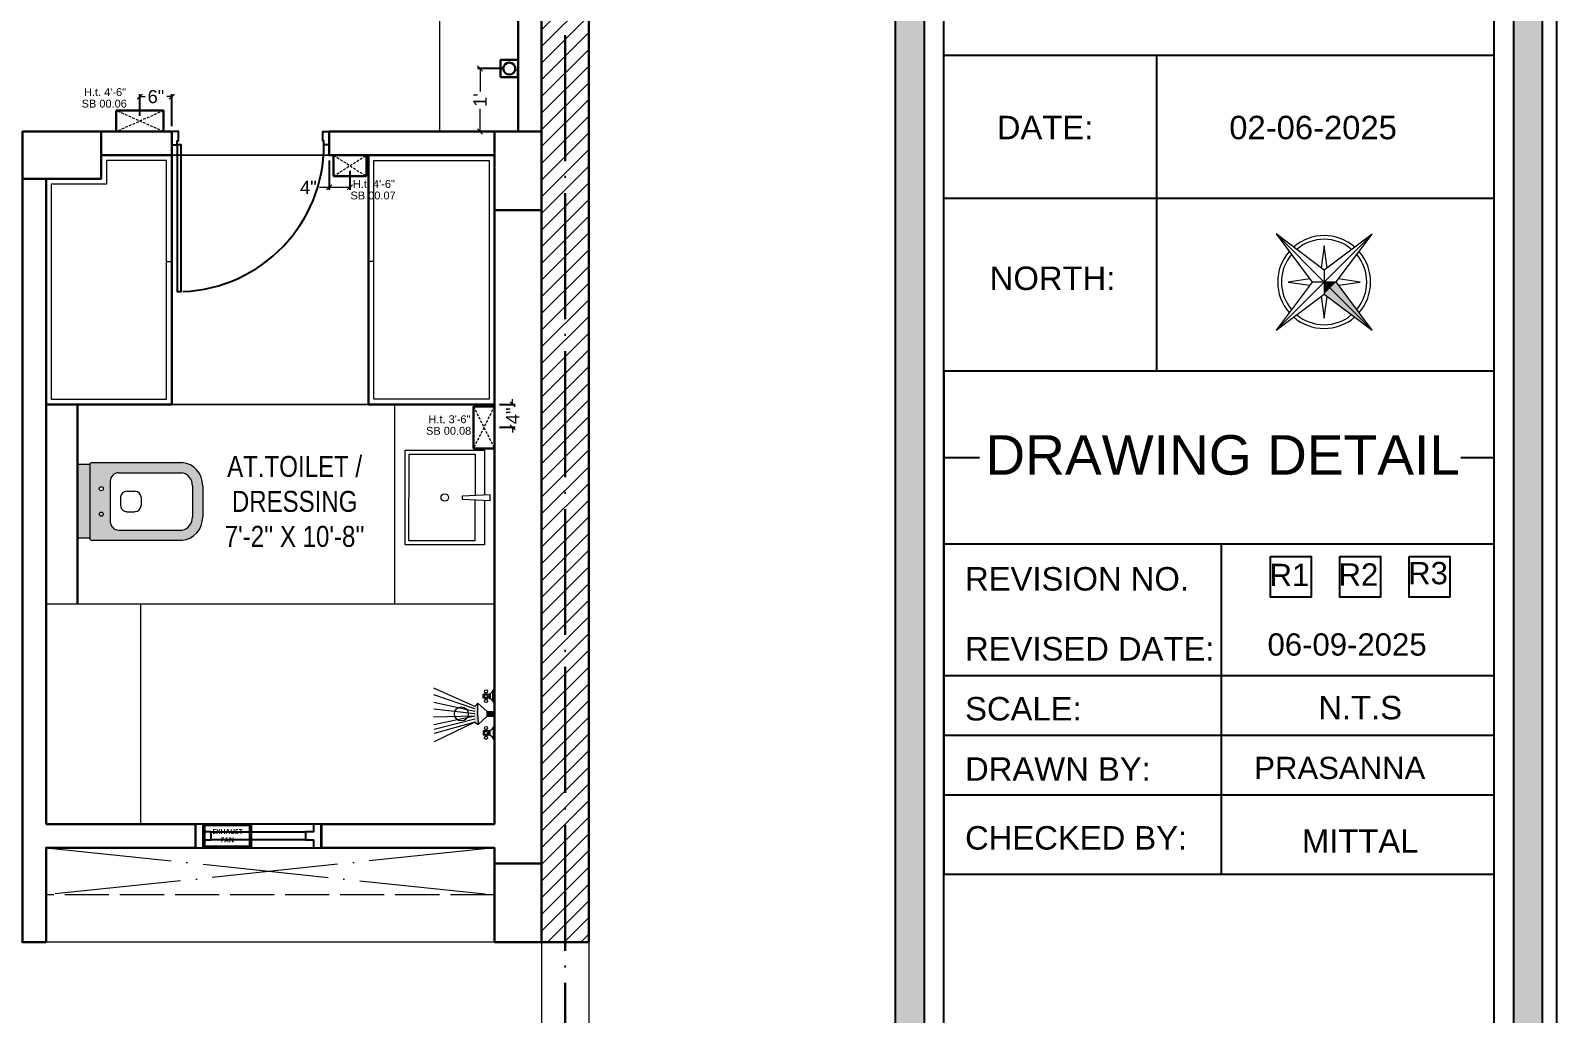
# Model space of a CAD drawing. Header units: millimetres. Extents: x 56222 to 3066687, y -650199 to -121287.
# Drawn here: x 147807.4 to 148098.4, y -178373.5 to -178186.1 of the extents above; entities that cross this region are included whole.
import ezdxf
from ezdxf.enums import TextEntityAlignment as Align

# ---------------------------------------------------------------- set-up
doc = ezdxf.new("R2010")
doc.units = ezdxf.units.MM
doc.header["$MEASUREMENT"] = 0
doc.header["$PDMODE"] = 35
for name, pattern in [('ACAD_ISO02W100', [15, 12, -3]), ('ACAD_ISO04W100', [30, 24, -3, 0, -3]), ('DASHED', [0.75, 0.5, -0.25]), ('DASHED2', [0.375, 0.25, -0.125])]:
    doc.linetypes.add(name, pattern=pattern)
doc.layers.get('Defpoints').update_dxf_attribs({"color": 220})
doc.layers.add('AR DOOR', color=40, linetype='Continuous')
doc.layers.add('AR ELE-5', color=134, linetype='Continuous')
for name, color, linetype, lineweight in [('COLUMN', 1, 'Continuous', 30), ('dim05', 1, 'Continuous', 13), ('el', 7, 'Continuous', 20), ('ELEC-wires', 1, 'DASHED2', 13), ('Electrical', 84, 'Continuous', 30), ('FIRST FLOOR ( TEXT )', 7, 'Continuous', 9), ('FURNITURE', 32, 'Continuous', 9), ('GROUND FLOOR', 7, 'Continuous', 9), ('GROUND FLOOR  ( HATCH )', 251, 'Continuous', 9), ('GROUND FLOOR  ( PLINE )', 251, 'Continuous', 30), ('NAME PLATE', 7, 'Continuous', 25), ('title block', 7, 'Continuous', 9), ('UTILITY', 48, 'Continuous', 9), ('wall', 7, 'Continuous', 30), ('X_PLOT', 1, 'Continuous', 9), ('XX~SLAB ( BEAM )~ ( DIM )', 7, 'Continuous', 9), ('XX~STR BEAM', 5, 'ACAD_ISO02W100', 9)]:
    doc.layers.add(name, color=color, linetype=linetype, lineweight=lineweight)
doc.layers.add('XX~SLAB ( PLINE )', color=251, linetype='Continuous', plot=False)
doc.styles.add('Arial', font='arial.ttf')
doc.styles.add('KATHA', font='swissc.ttf')
doc.styles.get("Standard").update_dxf_attribs({"font": 'arial.ttf', "height": 6})
doc.dimstyles.new('ISO-25', dxfattribs={"dimtxt": 2.5, "dimasz": 1, "dimexe": 0.5, "dimexo": 1, "dimtad": 0, "dimdec": 1, "dimlunit": 4, "dimtxsty": 'Standard', "dimblk": 'OBLIQUE', "dimcen": 2.5, "dimclrd": 1, "dimclre": 1, "dimclrt": 5, "dimadec": 0, "dimazin": 0, "dimtfac": 1, "dimtdec": 1, "dimtmove": 0, "dimatfit": 3, "dimfxl": 1, "dimlwd": -1, "dimarcsym": 0})

# ---------------------------------------------------------------- blocks, each defined once
blk = doc.blocks.new('4t')
at = {"transparency": 33554607}
h = blk.add_hatch(color=1, dxfattribs=at)
h.dxf.hatch_style = 1
h.paths.add_polyline_path([(45531.33, -35822.29), (45529.23, -35821.83), (45528.09, -35837.01)])
h = blk.add_hatch(color=1, dxfattribs=at)
h.dxf.hatch_style = 1
h.paths.add_polyline_path([(45533.44, -35822.75), (45531.33, -35822.29), (45528.09, -35837.01)])
h = blk.add_hatch(color=1, dxfattribs=at)
h.dxf.hatch_style = 1
h.paths.add_polyline_path([(45531.8, -35820.19), (45529.23, -35821.83), (45531.33, -35822.29)])
h = blk.add_hatch(color=1, dxfattribs=at)
h.dxf.hatch_style = 1
h.paths.add_polyline_path([(45531.8, -35820.19), (45531.33, -35822.29), (45533.44, -35822.75)])
at = {"layer": 'title block', "color": 7, "lineweight": 9}
for p, q in [((45535.51, -35803.37), (45530.16, -35817.62)), ((45535.51, -35803.37), (45531.8, -35820.19)), ((45534.36, -35818.55), (45535.51, -35803.37)), ((45530.5, -35816.7), (45526.88, -35812.49)), ((45526.88, -35812.49), (45529.18, -35817.55)), ((45539.5, -35815.27), (45534.44, -35817.57)), ((45535.28, -35818.89), (45539.5, -35815.27)), ((45530.16, -35817.62), (45514.98, -35816.48)), ((45514.98, -35816.48), (45529.23, -35821.83)), ((45514.98, -35816.48), (45531.8, -35820.19)), ((45531.8, -35820.19), (45530.16, -35817.62)), ((45534.36, -35818.55), (45531.8, -35820.19)), ((45548.62, -35823.9), (45534.36, -35818.55)), ((45528.31, -35821.48), (45524.1, -35825.11)), ((45524.1, -35825.11), (45529.16, -35822.81)), ((45531.8, -35820.19), (45528.09, -35837.01)), ((45529.23, -35821.83), (45528.09, -35837.01)), ((45528.09, -35837.01), (45533.44, -35822.75)), ((45531.8, -35820.19), (45529.23, -35821.83)), ((45533.44, -35822.75), (45531.8, -35820.19)), ((45531.8, -35820.19), (45548.62, -35823.9)), ((45533.44, -35822.75), (45548.62, -35823.9)), ((45536.71, -35827.89), (45534.42, -35822.83)), ((45533.09, -35823.67), (45536.71, -35827.89))]:
    blk.add_line(p, q, dxfattribs=at)
for radius, start, end in [(11.79, 81.36, 163.7665), (10.83, 82.4286, 162.6979), (10.83, 352.4286, 72.6979), (11.79, 351.36, 73.7665), (11.79, 171.36, 253.7665), (10.83, 172.4286, 252.6979), (11.79, 261.36, 343.7665), (10.83, 262.4286, 342.6979)]:
    blk.add_arc((45531.8, -35820.19), radius, start, end, dxfattribs=at)
blk = doc.blocks.new('LAYOUT FILE')
at = {"layer": 'NAME PLATE', "true_color": 0xd39e00}
h = blk.add_hatch(color=42, dxfattribs=at)
h.paths.add_polyline_path([(3346889.83, -513806.18), (3346889.83, -514260.7), (3347535.56, -514260.7), (3347535.56, -513806.18)])
h.paths.add_polyline_path([(3346894.36, -513810.71), (3347531.03, -513810.71), (3347531.03, -514256.17), (3346894.36, -514256.17)], flags=16)
blk.add_hatch(color=42, dxfattribs=at).paths.add_polyline_path([(3347433.6, -514256.17), (3347438.13, -514256.17), (3347438.13, -513806.18), (3347433.6, -513806.18)])
at = {"layer": 'NAME PLATE', "color": 42, "true_color": 0xd39e00}
for p, q in [((3347527.96, -513994.31), (3347441.2, -513994.31)), ((3347474.77, -513994.31), (3347474.77, -514044.12)), ((3347527.96, -514016.86), (3347441.2, -514016.86)), ((3347527.96, -514044.12), (3347441.2, -514044.12)), ((3347441.2, -514044.12), (3347441.2, -514123.43)), ((3347527.96, -514044.12), (3347527.96, -514123.43)), ((3347441.2, -514057.72), (3347446.81, -514057.72)), ((3347522.72, -514057.72), (3347527.96, -514057.72)), ((3347441.2, -514071.32), (3347527.96, -514071.32)), ((3347484.98, -514123.43), (3347484.98, -514071.32)), ((3347527.96, -514092.16), (3347441.2, -514092.16)), ((3347527.96, -514101.55), (3347441.2, -514101.55)), ((3347527.96, -514110.94), (3347441.2, -514110.94)), ((3347441.2, -514123.43), (3347527.96, -514123.43))]:
    blk.add_line(p, q, dxfattribs=at)
for points in [[(3346887.56, -513803.91), (3347537.83, -513803.91), (3347537.83, -514262.96), (3346887.56, -514262.96)], [(3346889.83, -513806.18), (3347535.56, -513806.18), (3347535.56, -514260.7), (3346889.83, -514260.7)], [(3347433.6, -514256.17), (3347433.6, -513806.18), (3347438.13, -513806.18), (3347438.13, -514256.17)], [(3346894.36, -513810.71), (3347531.03, -513810.71), (3347531.03, -514256.17), (3346894.36, -514256.17)], [(3347441.2, -514252.44), (3347441.2, -513814.44), (3347527.96, -513814.44), (3347527.96, -514252.44)], [(3347492.73, -514073.33), (3347499.12, -514073.33), (3347499.12, -514079.72), (3347492.73, -514079.72)], [(3347503.67, -514073.33), (3347510.06, -514073.33), (3347510.06, -514079.72), (3347503.67, -514079.72)], [(3347514.62, -514073.33), (3347521.01, -514073.33), (3347521.01, -514079.72), (3347514.62, -514079.72)]]:
    blk.add_lwpolyline(points, close=True, dxfattribs=at)
at = {"layer": 'NAME PLATE', "xscale": 0.6215000753186288, "yscale": 0.6215000753186288, "zscale": 0.6215000753186288, "rotation": 57.43675864906671}
blk.add_blockref('4t', (3313507.76, -525897.34), dxfattribs=at)
at = {"layer": 'NAME PLATE', "style": 'Arial'}
for s, height, p in [('DATE:', 3.699, (3347457.17, -514007.54)), ('02-06-2025', 3.699, (3347499.44, -514007.54)), ('NORTH:', 3.699, (3347458.35, -514031.31)), ('DRAWING DETAIL', 6.2234, (3347485.18, -514060.42)), ('REVISION NO.', 3.6986, (3347462.21, -514078.69)), ('REVISED DATE: ', 3.6986, (3347464.94, -514089.72)), ('SCALE:', 3.699, (3347453.75, -514099.17)), ('DRAWN BY:', 3.699, (3347459.2, -514108.68)), ('CHECKED BY:', 3.6986, (3347462.07, -514119.53)), ('MITTAL', 3.699, (3347506.87, -514120.02))]:
    blk.add_text(s, height=height, dxfattribs=at).set_placement(p, align=Align.CENTER)
at = {"layer": 'NAME PLATE', "insert": (3347506.87, -514095.29, 0), "char_height": 3.699, "width": 7.2187, "attachment_point": 2, "style": 'Arial'}
blk.add_mtext('N.T.S', dxfattribs=at)
blk = doc.blocks.new('A$C3EC62B37')
at = {"layer": 'FURNITURE', "lineweight": 30, "ltscale": 0.25, "true_color": 0xffffff}
h = blk.add_hatch(color=7, dxfattribs=at)
h.dxf.hatch_style = 1
h.paths.add_polyline_path([(-12.22, 0), (-12.22, 2.35), (-26.26, 2.35), (-26.26, 0)])
h.paths.add_polyline_path([(-26.26, 2.35), (-12.22, 2.35, 0.414214), (-11.83, 2.74), (-11.83, 19.96, 0.388639), (-16.24, 23.87), (-22.38, 23.87, 0.379499), (-26.65, 19.96), (-26.65, 2.74, 0.414214)])
h.paths.add_polyline_path([(-15.35, 6.26), (-23.13, 6.26, -0.414214), (-24.7, 7.83), (-24.7, 19.96, -0.349567), (-22.37, 21.91), (-16.24, 21.91, -0.364948), (-13.78, 19.96), (-13.78, 7.83, -0.414214)], flags=16)
h.paths.add_polyline_path([(-18.46, 8.22), (-20.02, 8.22, -0.414214), (-21.2, 9.39), (-21.2, 10.96, -0.414214), (-20.02, 12.13), (-18.46, 12.13, -0.414214), (-17.28, 10.96), (-17.28, 9.39, -0.414214)], flags=0)
h.paths.add_polyline_path([(-22.06, 4.53, -1), (-21.27, 4.53, -1)], flags=16)
at = {"layer": 'FURNITURE', "color": 0, "linetype": 'ByBlock', "lineweight": -2}
for p, q in [((-22.24, 23.87), (-16.24, 23.87)), ((-22.24, 21.91), (-16.24, 21.91)), ((-26.65, 2.74), (-26.65, 19.96)), ((-24.7, 7.83), (-24.7, 19.96)), ((-13.78, 7.83), (-13.78, 19.96)), ((-11.83, 2.74), (-11.83, 19.96)), ((-20.02, 12.13), (-18.46, 12.13)), ((-21.2, 9.39), (-21.2, 10.96)), ((-17.28, 9.39), (-17.28, 10.96)), ((-23.13, 6.26), (-15.35, 6.26)), ((-20.02, 8.22), (-18.46, 8.22)), ((-26.26, 2.35), (-12.22, 2.35)), ((-26.26, 2.35), (-26.26, 0)), ((-26.26, 0), (-12.22, 0)), ((-26.26, 0), (-12.22, 0)), ((-12.22, 2.35), (-12.22, 0))]:
    blk.add_line(p, q, dxfattribs=at)
for centre in [(-21.66, 4.53), (-16.81, 4.53)]:
    blk.add_circle(centre, 0.391, dxfattribs=at)
for centre, radius, start, end in [((-22.31, 19.5), 4.37, 89.0873, 174.0395), ((-16.17, 19.5), 4.37, 5.9605, 90.9127), ((-22.31, 19.48), 2.44, 88.437, 168.6348), ((-16.17, 19.48), 2.44, 11.3652, 91.563), ((-20.02, 10.96), 1.17, 90, 180), ((-18.46, 10.96), 1.17, 0, 90), ((-20.02, 9.39), 1.17, 180, 270), ((-18.46, 9.39), 1.17, 270, 0), ((-23.13, 7.83), 1.57, 180, 270), ((-15.35, 7.83), 1.57, 270, 0), ((-26.26, 2.74), 0.391, 180, 270), ((-12.22, 2.74), 0.391, 270, 0)]:
    blk.add_arc(centre, radius, start, end, dxfattribs=at)
blk = doc.blocks.new('*U25')
for points in [[(-40, 0), (0, 0), (0, 30), (10, 30), (10, 100), (-40, 100)], [(0, 0), (0, -1120), (30, -1120), (30, 0)], [(1160, 0), (1120, 0), (1120, 30), (1110, 30), (1110, 100), (1160, 100)]]:
    blk.add_lwpolyline(points, close=True)
at = {"layer": 'AR ELE-5', "linetype": 'ByBlock', "ltscale": 15}
blk.add_arc((-2, 1), 1122, 272.373, 359.9653, dxfattribs=at)
blk = doc.blocks.new('A$C07311617')
at = {"layer": 'UTILITY'}
h = blk.add_hatch(color=7, dxfattribs=at)
h.paths.add_polyline_path([(-3.13, 2.02), (-3.13, 0), (-3.74, 0), (-3.74, 0.46), (-3.74, 1.42)])
h.paths.add_polyline_path([(-3.13, 0), (-3.13, -0.46), (-3.13, -2.02), (-3.74, -1.59), (-3.74, -0.46), (-3.74, 0)])
h = blk.add_hatch(color=7, dxfattribs=at)
h.paths.add_polyline_path([(0, 0.46), (0, 0), (-1.35, 0), (-1.35, 0.46)])
h.paths.add_polyline_path([(0, 0), (0, -0.46), (-1.35, -0.46), (-1.35, 0)])
at = {"layer": 'UTILITY', "color": 7}
for p, q in [((-3.74, 1.42), (-11.52, 4.9)), ((-3.74, 0.94), (-11.52, 3.66)), ((-1.74, 3.79), (-1.74, 4.05)), ((-1.74, 2.99), (-1.74, 2.72)), ((-1.47, 3.79), (-1.47, 4.05)), ((-1.47, 2.99), (-1.47, 2.72)), ((-0.8, 3.9), (-0.8, 2.88)), ((-0.27, 2.44), (-0.27, 4.33)), ((-3.74, 0.46), (-11.52, 2.15)), ((-3.74, 0), (-11.52, 0.93)), ((-3.13, 2.02), (-3.74, 1.42)), ((-3.13, -0.46), (-3.13, 2.02)), ((-1.35, 0.46), (-3.13, 2.02)), ((-3.13, 0.46), (-3.13, 1.42)), ((-1.35, -0.46), (-1.35, 0.46)), ((-1.35, 0.46), (0, 0.46)), ((0, -0.46), (0, 0.46)), ((-3.74, -0.46), (-11.62, -0.61)), ((-3.74, -0.46), (-11.57, -2.09)), ((-3.74, -1.03), (-11.52, -2.96)), ((-3.74, -1.59), (-11.52, -5.3)), ((-3.74, -1.59), (-11.52, -3.73)), ((-3.74, -1.59), (-3.13, -2.02)), ((-3.13, -0.46), (-3.13, -2.02)), ((-1.35, -0.46), (-3.13, -2.02)), ((-1.35, -0.46), (0, -0.46)), ((-0.27, -2.68), (-0.27, -4.56)), ((-1.74, -3.22), (-1.74, -2.95)), ((-1.74, -4.02), (-1.74, -4.29)), ((-1.47, -3.22), (-1.47, -2.95)), ((-1.47, -4.02), (-1.47, -4.29)), ((-0.8, -4.13), (-0.8, -3.11))]:
    blk.add_line(p, q, dxfattribs=at)
for points in [[(-1.07, 2.99), (-2.14, 2.99), (-2.14, 3.79), (-1.07, 3.79)], [(-1.07, -3.22), (-2.14, -3.22), (-2.14, -4.02), (-1.07, -4.02)]]:
    blk.add_lwpolyline(points, close=True, dxfattribs=at)
for points in [[(-1.35, 0.46), (-3.13, 2.02)], [(-3.13, -2.02), (-1.35, -0.46)]]:
    blk.add_lwpolyline(points, dxfattribs=at)
for centre, radius in [((-1.6, 4.32), 0.298), ((-1.6, 3.39), 0.298), ((-6.31, 0), 1.33), ((-1.6, 2.45), 0.298), ((-1.6, -2.69), 0.298), ((-1.6, -3.62), 0.298), ((-1.6, -4.55), 0.298)]:
    blk.add_circle(centre, radius, dxfattribs=at)
for centre, start, end in [((-1.47, 5.26), 285.2551, 344.7449), ((-1.47, 1.52), 15.2551, 74.7449), ((-1.47, -1.75), 285.2551, 344.7449), ((-1.47, -5.49), 15.2551, 74.7449)]:
    blk.add_arc(centre, 1.52, start, end, dxfattribs=at)
blk = doc.blocks.new('6616')
at = {"color": 242, "linetype": 'DASHED', "true_color": 0xcd2027}
for p, q in [((386784.79, -36915.77), (386775.78, -36911.78)), ((386784.79, -36911.78), (386775.78, -36915.77))]:
    blk.add_line(p, q, dxfattribs=at)
at = {"layer": 'ELEC-wires', "color": 5, "linetype": 'ByBlock', "lineweight": 30, "ltscale": 4}
blk.add_lwpolyline([(386775.78, -36911.78), (386784.79, -36911.78), (386784.79, -36915.77), (386775.78, -36915.77)], close=True, dxfattribs=at)
blk = doc.blocks.new('_Oblique')
at = {"layer": 'wall', "color": 0, "lineweight": -2}
blk.add_line((-0.5, -0.5), (0.5, 0.5), dxfattribs=at)
blk = doc.blocks.new('*D348')
at = {"layer": 'Defpoints', "color": 0, "lineweight": 30, "transparency": 16777216}
for p in [(147895.89, -178257.36), (147895.89, -178261.74), (147899.37, -178261.74)]:
    blk.add_point(p, dxfattribs=at)
at = {"layer": 'dim05', "color": 1, "linetype": 'Continuous', "transparency": 16777216}
for p, q in [((147899.37, -178257.36), (147899.37, -178256.36)), ((147899.37, -178257.36), (147899.37, -178257.44)), ((147899.37, -178261.74), (147899.37, -178261.67)), ((147899.37, -178261.74), (147899.37, -178262.74))]:
    blk.add_line(p, q, dxfattribs=at)
at = {"layer": 'dim05', "color": 1, "linetype": 'Continuous', "lineweight": -2, "transparency": 16777216}
for p, q in [((147896.89, -178257.36), (147899.87, -178257.36)), ((147896.89, -178261.74), (147899.87, -178261.74))]:
    blk.add_line(p, q, dxfattribs=at)
at = {"layer": 'dim05', "color": 1, "transparency": 16777216}
for p, rotation in [((147899.37, -178257.36), 270), ((147899.37, -178261.74), 90)]:
    blk.add_blockref('_Oblique', p, dxfattribs=dict(at, rotation=rotation))
at = {"layer": 'dim05', "color": 5, "lineweight": 25, "transparency": 16777216, "insert": (147899.37, -178259.55), "char_height": 2.5, "attachment_point": 5, "rotation": 90, "style": 'Arial'}
blk.add_mtext('4"', dxfattribs=at)
blk = doc.blocks.new('*D395')
at = {"layer": 'Defpoints', "color": 0, "lineweight": 30, "transparency": 16777216}
for p in [(147864.4, -178209.86), (147868.34, -178211.86), (147868.34, -178216)]:
    blk.add_point(p, dxfattribs=at)
at = {"layer": 'dim05', "color": 1, "linetype": 'Continuous', "lineweight": -2, "transparency": 16777216}
for p, q in [((147864.4, -178210.86), (147864.4, -178216.5)), ((147868.34, -178212.86), (147868.34, -178216.5))]:
    blk.add_line(p, q, dxfattribs=at)
at = {"layer": 'dim05', "color": 1, "linetype": 'Continuous', "transparency": 16777216}
for p, q in [((147864.4, -178216), (147862.53, -178216)), ((147868.34, -178216), (147864.4, -178216))]:
    blk.add_line(p, q, dxfattribs=at)
at = {"layer": 'dim05', "color": 1, "transparency": 16777216, "rotation": 180}
blk.add_blockref('_Oblique', (147864.4, -178216), dxfattribs=at)
at = {"layer": 'dim05', "color": 1, "transparency": 16777216}
blk.add_blockref('_Oblique', (147868.34, -178216), dxfattribs=at)
at = {"layer": 'dim05', "color": 5, "lineweight": 25, "transparency": 16777216, "insert": (147860.42, -178216), "char_height": 2.5, "attachment_point": 5, "style": 'Arial'}
blk.add_mtext('4"', dxfattribs=at)
blk = doc.blocks.new('A$C1B9B2090')
at = {"layer": 'Electrical', "ltscale": 10}
blk.add_line((0, 4.97), (10.08, 4.97), dxfattribs=at)
at = {"layer": 'Electrical', "ltscale": 2}
for points in [[(0, 0), (10.08, 0), (10.08, 4.97), (0, 4.97)], [(0.25, 0.25), (9.83, 0.25), (9.83, 4.72), (0.25, 4.72)]]:
    blk.add_lwpolyline(points, close=True, dxfattribs=at)
at = {"layer": 'Electrical', "ltscale": 2, "insert": (1.5, 3.92), "char_height": 1.05, "width": 7.1646, "attachment_point": 1}
blk.add_mtext('\\pxqc;{\\fMalgun Gothic|b1|i0|c0|p34;\\W5.565;\\C0;\\W1;EXHAUST \\P\\W7.7995;\\W1;FAN}', dxfattribs=at)
blk = doc.blocks.new('*D476')
at = {"layer": 'Defpoints', "color": 0, "lineweight": 30, "transparency": 16777216}
for p in [(147834.39, -178198.71), (147828.3, -178203.37), (147834.39, -178205.36)]:
    blk.add_point(p, dxfattribs=at)
at = {"layer": 'dim05', "color": 1, "linetype": 'Continuous', "lineweight": -2, "transparency": 16777216}
for p, q in [((147828.3, -178202.37), (147828.3, -178198.21)), ((147834.39, -178204.36), (147834.39, -178198.21))]:
    blk.add_line(p, q, dxfattribs=at)
at = {"layer": 'dim05', "color": 1, "linetype": 'Continuous', "transparency": 16777216}
for p, q in [((147828.3, -178198.71), (147829.28, -178198.71)), ((147834.39, -178198.71), (147833.42, -178198.71))]:
    blk.add_line(p, q, dxfattribs=at)
at = {"layer": 'dim05', "color": 1, "transparency": 16777216, "rotation": 180}
blk.add_blockref('_Oblique', (147828.3, -178198.71), dxfattribs=at)
at = {"layer": 'dim05', "color": 1, "transparency": 16777216}
blk.add_blockref('_Oblique', (147834.39, -178198.71), dxfattribs=at)
at = {"layer": 'dim05', "color": 5, "lineweight": 25, "transparency": 16777216, "insert": (147831.35, -178198.71), "char_height": 2.5, "attachment_point": 5, "style": 'Arial'}
blk.add_mtext('6"', dxfattribs=at)
blk = doc.blocks.new('*D477')
at = {"layer": 'Defpoints', "color": 0, "lineweight": 30, "transparency": 16777216}
for p in [(147898.74, -178193.36), (147893.15, -178205.36), (147898.74, -178205.36)]:
    blk.add_point(p, dxfattribs=at)
at = {"layer": 'dim05', "color": 1, "linetype": 'Continuous', "lineweight": -2, "transparency": 16777216}
for p, q in [((147897.74, -178193.36), (147892.65, -178193.36)), ((147897.74, -178205.36), (147892.65, -178205.36))]:
    blk.add_line(p, q, dxfattribs=at)
at = {"layer": 'dim05', "color": 1, "linetype": 'Continuous', "transparency": 16777216}
for p, q in [((147893.15, -178193.36), (147893.15, -178197.7)), ((147893.15, -178205.36), (147893.15, -178201.02))]:
    blk.add_line(p, q, dxfattribs=at)
at = {"layer": 'dim05', "color": 1, "transparency": 16777216}
for p, rotation in [((147893.15, -178193.36), 90), ((147893.15, -178205.36), 270)]:
    blk.add_blockref('_Oblique', p, dxfattribs=dict(at, rotation=rotation))
at = {"layer": 'dim05', "color": 5, "lineweight": 25, "transparency": 16777216, "insert": (147893.15, -178199.36), "char_height": 2.5, "attachment_point": 5, "rotation": 90, "style": 'Arial'}
blk.add_mtext("1'", dxfattribs=at)

msp = doc.modelspace()

# ---------------------------------------------------------------- hatches: boundary and pattern name
at = {"layer": 'GROUND FLOOR  ( HATCH )'}
h = msp.add_hatch(dxfattribs=at)
h.set_pattern_fill('ANSI31', color=6, scale=18, style=0)
h.set_pattern_definition([(45, (31373.2054, -15740.6894), (-1.590990258, 1.590990258), [])])
h.paths.add_polyline_path([(147913.891, -178016.364), (147904.891, -178016.364), (147904.891, -178359.864), (147913.891, -178359.864)])

# ---------------------------------------------------------------- linework, layer by layer
at = {"layer": 'COLUMN'}
for points in [[(147820.891, -178205.364), (147820.891, -178214.364), (147805.891, -178214.364), (147805.891, -178205.364)], [(147895.891, -178205.364), (147904.891, -178205.364), (147904.891, -178220.364), (147895.891, -178220.364)], [(147895.891, -178344.864), (147904.891, -178344.864), (147904.891, -178359.864), (147895.891, -178359.864)]]:
    msp.add_lwpolyline(points, close=True, dxfattribs=at)
at = {"layer": 'FURNITURE'}
for p, q in [((147833.391, -178230.114), (147834.391, -178230.114)), ((147872.891, -178230.114), (147871.891, -178230.114)), ((147876.891, -178295.364), (147876.891, -178257.364))]:
    msp.add_line(p, q, dxfattribs=at)
for points in [[(147900.391, -178181.356), (147885.391, -178181.356), (147885.391, -178205.364), (147900.391, -178205.364)], [(147894.891, -178210.864), (147894.891, -178256.364), (147872.891, -178256.364), (147872.891, -178210.864)], [(147889.773, -178274.835), (147889.773, -178275.406), (147895.07, -178275.664), (147895.07, -178274.584)], [(147810.391, -178295.364), (147828.391, -178295.364), (147828.391, -178337.364), (147810.391, -178337.364)]]:
    msp.add_lwpolyline(points, close=True, dxfattribs=at)
at = {"layer": 'FURNITURE', "lineweight": 30}
msp.add_lwpolyline([(147810.391, -178214.364), (147810.391, -178257.364), (147834.391, -178257.364), (147834.391, -178209.864), (147820.891, -178209.864)], dxfattribs=at)
msp.add_lwpolyline([(147871.891, -178209.864), (147895.891, -178209.864), (147895.891, -178257.364), (147871.891, -178257.364)], close=True, dxfattribs=at)
at = {"layer": 'FURNITURE'}
for points in [[(147821.891, -178210.864), (147821.891, -178215.364), (147811.391, -178215.364)], [(147811.391, -178215.364), (147811.391, -178256.364), (147833.391, -178256.364), (147833.391, -178210.864), (147821.891, -178210.864)], [(147893.989, -178275.611), (147893.975, -178284.123), (147878.881, -178284.114), (147878.902, -178266.114), (147893.996, -178266.123), (147893.99, -178274.635)], [(147892.189, -178275.524), (147892.175, -178283.401), (147879.602, -178283.394), (147879.621, -178266.834), (147892.195, -178266.842), (147892.19, -178274.72)]]:
    msp.add_lwpolyline(points, dxfattribs=at)
msp.add_circle((147886.428, -178275.118), 0.72, dxfattribs=at)
at = {"layer": 'GROUND FLOOR'}
for p, q in [((147904.891, -177976.315), (147904.891, -178497.248)), ((147913.891, -177976.315), (147913.891, -178497.248)), ((147834.391, -178205.364), (147805.891, -178205.364)), ((147834.391, -178205.364), (147834.391, -178209.864)), ((147895.891, -178205.364), (147864.395, -178205.362)), ((147864.395, -178205.362), (147864.395, -178209.862)), ((147895.891, -178209.864), (147820.891, -178209.864)), ((147895.891, -178209.864), (147895.891, -178337.364)), ((147810.391, -178214.364), (147810.391, -178337.364)), ((147810.391, -178257.364), (147895.891, -178257.364)), ((147810.391, -178295.364), (147895.891, -178295.364)), ((147841.891, -178337.364), (147895.891, -178337.364)), ((147862.891, -178337.364), (147862.891, -178341.864)), ((147810.391, -178341.864), (147810.391, -178359.864)), ((147841.891, -178341.864), (147895.891, -178341.864)), ((147895.891, -178341.864), (147895.891, -178359.864)), ((147904.891, -178359.864), (147504.391, -178359.864))]:
    msp.add_line(p, q, dxfattribs=at)
at = {"layer": 'GROUND FLOOR', "color": 1, "linetype": 'ACAD_ISO04W100'}
for p, q in [((147909.391, -177976.315), (147909.391, -178359.864)), ((147810.391, -178341.864), (147895.891, -178350.864)), ((147895.891, -178341.864), (147810.391, -178350.864))]:
    msp.add_line(p, q, dxfattribs=at)
at = {"layer": 'GROUND FLOOR', "linetype": 'ACAD_ISO02W100', "ltscale": 0.7}
msp.add_line((147895.891, -178350.864), (147810.391, -178350.864), dxfattribs=at)
at = {"layer": 'GROUND FLOOR', "color": 6, "lineweight": 30}
msp.add_lwpolyline([(147913.891, -178016.364), (147904.891, -178016.364), (147904.891, -178359.864), (147913.891, -178359.864)], close=True, dxfattribs=at)
at = {"layer": 'GROUND FLOOR  ( PLINE )'}
msp.add_lwpolyline([(147904.891, -178067.364), (147859.891, -178067.364), (147859.891, -178076.364), (147900.391, -178076.364), (147900.391, -178205.364), (147864.395, -178205.362), (147864.395, -178209.862), (147895.891, -178209.864), (147895.891, -178337.364), (147862.891, -178337.364), (147862.891, -178341.864), (147895.891, -178341.864), (147895.891, -178359.864), (147904.891, -178359.864)], close=True, dxfattribs=at)
for points in [[(147810.391, -178337.364), (147838.886, -178337.364), (147838.886, -178341.864), (147810.391, -178341.864), (147810.391, -178359.864), (147805.891, -178359.864), (147805.891, -178205.364), (147834.391, -178205.364), (147834.391, -178209.864), (147820.891, -178209.864)], [(147810.391, -178214.364), (147810.391, -178337.364)], [(147816.391, -178257.364), (147816.391, -178295.364)]]:
    msp.add_lwpolyline(points, dxfattribs=at)
at = {"layer": 'X_PLOT', "linetype": 'ACAD_ISO04W100', "lineweight": 30}
msp.add_line((147909.391, -177976.315), (147909.391, -178472.114), dxfattribs=at)
at = {"layer": 'XX~SLAB ( BEAM )~ ( DIM )', "color": 242, "linetype": 'DASHED', "true_color": 0xcd2027}
for p, q in [((147865.212, -178209.863), (147871.475, -178213.863)), ((147865.212, -178213.863), (147871.475, -178209.864)), ((147895.891, -178257.744), (147891.891, -178265.744)), ((147891.891, -178257.744), (147895.891, -178265.744))]:
    msp.add_line(p, q, dxfattribs=at)
at = {"layer": 'XX~SLAB ( BEAM )~ ( DIM )', "color": 6, "lineweight": 30}
msp.add_lwpolyline([(147897.064, -178195.015), (147900.383, -178195.015), (147900.4, -178191.705), (147897.081, -178191.705)], close=True, dxfattribs=at)
at = {"layer": 'XX~SLAB ( BEAM )~ ( DIM )'}
msp.add_lwpolyline([(147834.391, -178209.864), (147871.891, -178209.864), (147871.891, -178257.364), (147834.391, -178257.364)], close=True, dxfattribs=at)
at = {"layer": 'XX~SLAB ( BEAM )~ ( DIM )', "color": 6, "lineweight": 30}
msp.add_circle((147898.736, -178193.36), 1.155, dxfattribs=at)
at = {"layer": 'XX~SLAB ( PLINE )'}
msp.add_lwpolyline([(147862.886, -178337.364), (147861.386, -178337.364), (147861.386, -178338.864), (147859.886, -178338.864), (147859.886, -178340.364), (147841.886, -178340.364), (147841.886, -178338.864), (147840.386, -178338.864), (147840.386, -178337.364), (147838.886, -178337.364), (147838.886, -178341.864), (147840.386, -178341.864), (147840.386, -178340.364), (147841.886, -178340.364), (147841.886, -178338.864), (147859.886, -178338.864), (147859.886, -178340.364), (147861.386, -178340.364), (147861.386, -178341.864), (147862.886, -178341.864), (147862.886, -178337.364), (147838.886, -178337.364), (147838.886, -178341.864), (147862.886, -178341.864)], close=True, dxfattribs=at)
at = {"layer": 'XX~STR BEAM', "lineweight": 30}
for points in [[(147865.212, -178213.863), (147865.212, -178209.863), (147871.475, -178209.863), (147871.475, -178213.863)], [(147891.891, -178257.744), (147895.891, -178257.744), (147895.891, -178265.744), (147891.891, -178265.744)]]:
    msp.add_lwpolyline(points, close=True, dxfattribs=at)

# ---------------------------------------------------------------- block references
at = {"xscale": 0.9052782660299882, "yscale": 0.9052782660299882, "zscale": 0.9052782660299882}
msp.add_blockref('A$C1B9B2090', (147840.386, -178341.863), dxfattribs=at)
at = {"layer": 'AR DOOR', "linetype": 'ByBlock', "lineweight": -2, "extrusion": (0, 0, -1), "xscale": -0.02500332000264408, "yscale": 0.02500332000264408, "zscale": -0.02500332000264408}
msp.add_blockref('*U25', (-147835.391, -178207.863), dxfattribs=at)
at = {"layer": 'el', "color": 1}
msp.add_blockref('6616', (-238951.984, -141289.593), dxfattribs=at)
at = {"layer": 'FURNITURE', "rotation": 270.0000000028459}
msp.add_blockref('A$C3EC62B37', (147816.391, -178295.103), dxfattribs=at)
at = {"layer": 'FURNITURE', "lineweight": 18, "rotation": 0.03312803684924393}
msp.add_blockref('A$C07311617', (147895.891, -178316.364), dxfattribs=at)
at = {"layer": 'NAME PLATE', "lineweight": 0, "xscale": 1.209046105522275, "yscale": 1.209046105522275, "zscale": 1.209046105522275}
msp.add_blockref('LAYOUT FILE', (-3899229.164, 443251.986, 0.126), dxfattribs=at)

# ---------------------------------------------------------------- texts
at = {"layer": 'Electrical', "color": 240, "true_color": 0xed1f24, "transparency": 33554687}
for s, p in [('H.t. 4\'-6"', (147817.632, -178198.592)), ('H.t. 4\'-6"', (147868.9, -178216.099)), ('H.t. 3\'-6"', (147883.308, -178260.952))]:
    msp.add_text(s, height=1.5, dxfattribs=at).set_placement(p)
at = {"layer": 'Electrical', "color": 5, "transparency": 33554687}
for s, p in [('SB 00.06', (147817.18, -178200.79)), ('SB 00.07', (147868.449, -178218.297)), ('SB 00.08', (147882.857, -178263.15))]:
    msp.add_text(s, height=1.5, dxfattribs=at).set_placement(p)
at = {"layer": 'FIRST FLOOR ( TEXT )', "insert": (147857.798, -178275.88), "char_height": 4, "attachment_point": 5, "style": 'KATHA'}
msp.add_mtext("AT.TOILET /\\PDRESSING\\P7'-2'' X 10'-8''", dxfattribs=at)
at = {"layer": 'NAME PLATE', "style": 'Arial'}
for s, p in [('06-09-2025', (148058.481, -178305.253, 0.126)), ('PRASANNA', (148057.094, -178328.792, 0.126))]:
    msp.add_text(s, height=4.2457, dxfattribs=at).set_placement(p, align=Align.CENTER)
at = {"layer": 'NAME PLATE', "color": 1, "insert": (148047.494, -178287.758, 0.126), "char_height": 4.2457, "width": 5.84159, "attachment_point": 2, "style": 'Arial'}
msp.add_mtext('R1', dxfattribs=at)
at = {"layer": 'NAME PLATE', "char_height": 4.2457, "width": 5.84159, "attachment_point": 2, "style": 'Arial'}
for s, insert in [('R2', (148060.642, -178287.665, 0.126)), ('R3', (148073.917, -178287.406, 0.126))]:
    msp.add_mtext(s, dxfattribs=dict(at, insert=insert))

# ---------------------------------------------------------------- dimensions: what is measured, and where the dimension line sits
at = {"layer": 'dim05', "color": 27, "lineweight": 25, "true_color": 0x7d5120}
for base, p1, p2, override, picture, middle in [((147893.152, -178205.364), (147898.736, -178193.36), (147898.736, -178205.364), {"dimtxsty": 'Arial'}, '*D477', (147893.152, -178199.362)), ((147899.367, -178261.744), (147895.891, -178257.364), (147895.891, -178261.744), {"dimdec": 0, "dimtxsty": 'Arial'}, '*D348', (147899.367, -178259.554))]:
    dim = msp.add_linear_dim(base=base, p1=p1, p2=p2, angle=90, dimstyle='ISO-25', override=override, dxfattribs=at)
    dim.commit()
    dim.dimension.update_dxf_attribs({"geometry": picture, "text_midpoint": middle})
dim = msp.add_linear_dim(base=(147834.391, -178198.708), p1=(147828.303, -178203.37), p2=(147834.391, -178205.362), dimstyle='ISO-25', override={"dimdec": 0, "dimtxsty": 'Arial'}, dxfattribs=at)
dim.commit()
dim.dimension.update_dxf_attribs({"geometry": '*D476', "text_midpoint": (147831.347, -178198.708)})
dim = msp.add_linear_dim(base=(147868.343, -178216.001), p1=(147864.395, -178209.864), p2=(147868.343, -178211.863), dimstyle='ISO-25', override={"dimtxsty": 'Arial'}, dxfattribs=at)
dim.commit()
dim.dimension.update_dxf_attribs({"geometry": '*D395', "text_midpoint": (147860.423, -178216.001), "dimtype": 160})

doc.saveas('drawing.dxf')
